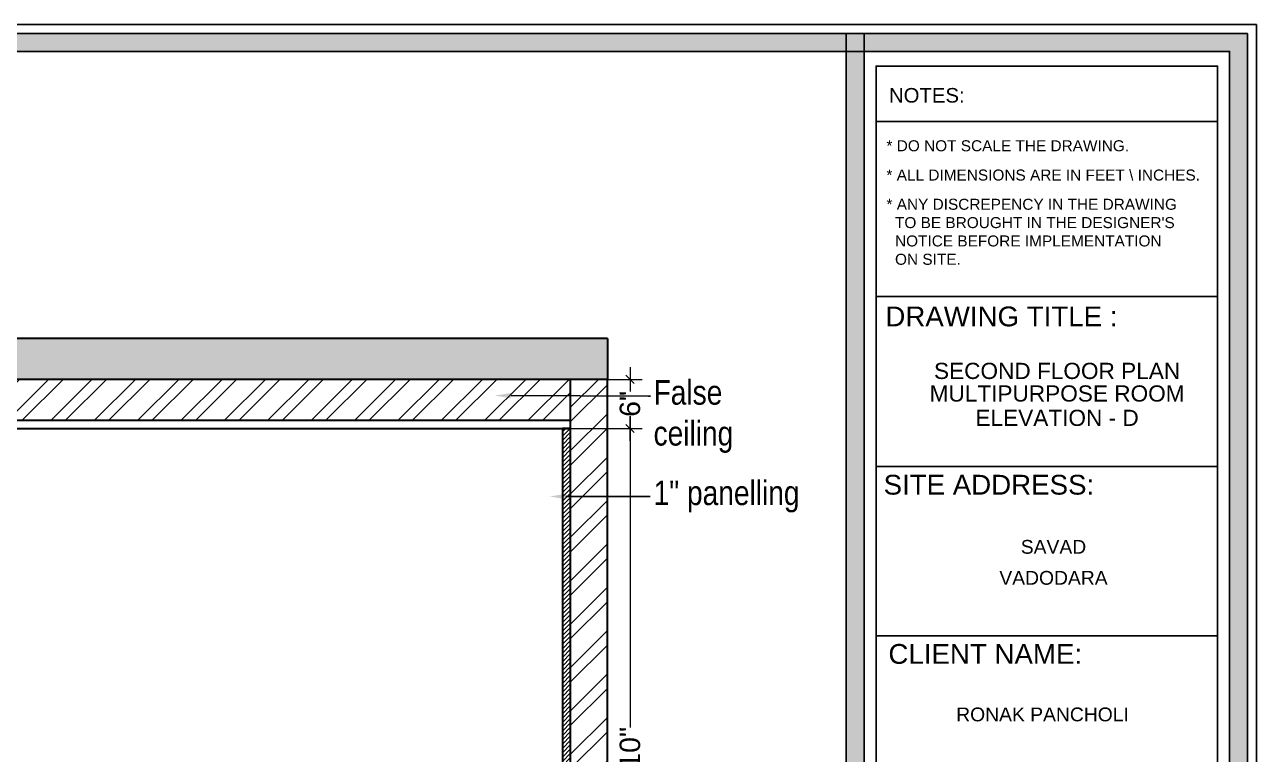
# Model space of a CAD drawing. Header units: millimetres. Extents: x 143362 to 145167, y -178521 to -176194.
# Drawn here: x 143963.9 to 144114.5, y -177199.4 to -177110.1 of the extents above; entities that cross this region are included whole.
import ezdxf
from ezdxf import colors
from ezdxf.entities.mleader import LeaderData, LeaderLine
from ezdxf.enums import TextEntityAlignment as Align
from ezdxf.math import Vec2, Vec3

# ---------------------------------------------------------------- set-up
doc = ezdxf.new("R2010")
doc.units = ezdxf.units.MM
doc.header["$MEASUREMENT"] = 0
doc.header["$PDMODE"] = 2
doc.layers.get('Defpoints').update_dxf_attribs({"color": 220})
for name, color, linetype, lineweight in [('FURNITURE', 32, 'Continuous', 9), ('FURNITURE-1', 252, 'Continuous', 13), ('GF FALSE CEILING', 6, 'Continuous', 35), ('NAME PLATE', 7, 'Continuous', 25), ('SECTION ( SLAB PLine )', 104, 'Continuous', 30), ('Text', 7, 'Continuous', 15), ('text1', 1, 'Continuous', 15), ('W-HATCH', 8, 'Continuous', 5), ('wall', 7, 'Continuous', 30)]:
    doc.layers.add(name, color=color, linetype=linetype, lineweight=lineweight)
doc.styles.add('Aerial', font='arial.ttf')
doc.styles.add('Arial', font='arial.ttf')
doc.styles.add('style4', font='ARIALN.TTF')
doc.dimstyles.new('Cn_BT_9 ( BOLD )', dxfattribs={"dimtxt": 2.5, "dimasz": 1, "dimexe": 1.5, "dimexo": 0, "dimgap": 0.09, "dimtad": 0, "dimdec": 0, "dimzin": 3, "dimdsep": 46, "dimlunit": 4, "dimtxsty": 'Aerial', "dimblk": 'OBLIQUE', "dimcen": 0.09, "dimdle": 1.5, "dimclrd": 1, "dimclre": 1, "dimclrt": 5, "dimadec": 0, "dimazin": 0, "dimtfac": 0.75, "dimtdec": 0, "dimtofl": 0, "dimtmove": 0, "dimatfit": 3, "dimldrblk": 'OBLIQUE', "dimfxl": 0, "dimtolj": 1, "dimtzin": 0, "dimlwd": 15, "dimlwe": 15, "dimarcsym": 0})

# ---------------------------------------------------------------- blocks, each defined once
blk = doc.blocks.new('LAYOUT FILE')
at = {"layer": 'NAME PLATE', "true_color": 0xd39e00}
h = blk.add_hatch(color=42, dxfattribs=at)
h.paths.add_polyline_path([(3346889.83, -513806.18), (3346889.83, -514260.7), (3347535.56, -514260.7), (3347535.56, -513806.18)])
h.paths.add_polyline_path([(3346894.36, -513810.71), (3347531.03, -513810.71), (3347531.03, -514256.17), (3346894.36, -514256.17)], flags=16)
blk.add_hatch(color=42, dxfattribs=at).paths.add_polyline_path([(3347433.6, -514256.17), (3347438.13, -514256.17), (3347438.13, -513806.18), (3347433.6, -513806.18)])
at = {"layer": 'NAME PLATE', "color": 42, "true_color": 0xd39e00}
for p, q in [((3347527.96, -513828.55), (3347441.2, -513828.55)), ((3347527.96, -513872.99), (3347441.2, -513872.99)), ((3347527.96, -513916.26), (3347441.2, -513916.26)), ((3347527.96, -513959.27), (3347441.2, -513959.27))]:
    blk.add_line(p, q, dxfattribs=at)
for points in [[(3346887.56, -513803.91), (3347537.83, -513803.91), (3347537.83, -514262.96), (3346887.56, -514262.96)], [(3346889.83, -513806.18), (3347535.56, -513806.18), (3347535.56, -514260.7), (3346889.83, -514260.7)], [(3347433.6, -514256.17), (3347433.6, -513806.18), (3347438.13, -513806.18), (3347438.13, -514256.17)], [(3346894.36, -513810.71), (3347531.03, -513810.71), (3347531.03, -514256.17), (3346894.36, -514256.17)], [(3347441.2, -514252.44), (3347441.2, -513814.44), (3347527.96, -513814.44), (3347527.96, -514252.44)]]:
    blk.add_lwpolyline(points, close=True, dxfattribs=at)
at = {"layer": 'NAME PLATE', "style": 'Arial'}
for s, height, p in [('NOTES:', 3.699, (3347454.07, -513823.73)), ('DRAWING TITLE : ', 5.0338, (3347474.01, -513880.61)), ('SITE ADDRESS:', 5.0338, (3347469.85, -513923.39)), ('CLIENT NAME:', 5.0338, (3347468.93, -513966.4))]:
    blk.add_text(s, height=height, dxfattribs=at).set_placement(p, align=Align.CENTER)
at = {"layer": 'NAME PLATE', "char_height": 2.7974, "width": 108.0765, "attachment_point": 1, "style": 'Arial'}
for s, insert in [('* DO NOT SCALE THE DRAWING.', (3347443.82, -513833.31, 0)), ('* ALL DIMENSIONS ARE IN FEET \\\\ INCHES.', (3347443.82, -513840.75, 0)), ("* ANY DISCREPENCY IN THE DRAWING \\P  TO BE BROUGHT IN THE DESIGNER'S\\P  NOTICE BEFORE IMPLEMENTATION \\P  ON SITE.", (3347443.82, -513848.18, 0))]:
    blk.add_mtext(s, dxfattribs=dict(at, insert=insert))
blk = doc.blocks.new('_Oblique')
at = {"layer": 'wall', "color": 0, "lineweight": -2}
blk.add_line((-0.5, -0.5), (0.5, 0.5), dxfattribs=at)
blk = doc.blocks.new('*D226')
at = {"layer": 'Defpoints', "color": 0, "ltscale": 10, "transparency": 16777216}
for p in [(144030.68, -177159.5), (144037.95, -177159.5), (144030.68, -177241.38)]:
    blk.add_point(p, dxfattribs=at)
at = {"layer": 'FURNITURE', "color": 1, "lineweight": 15, "ltscale": 10, "transparency": 16777216}
for p, q in [((144037.95, -177158), (144037.95, -177196.05)), ((144030.68, -177159.5), (144039.45, -177159.5)), ((144037.95, -177242.88), (144037.95, -177204.83)), ((144030.68, -177241.38), (144039.45, -177241.38))]:
    blk.add_line(p, q, dxfattribs=at)
for p, rotation in [((144037.95, -177159.5), 90), ((144037.95, -177241.38), 270)]:
    blk.add_blockref('_Oblique', p, dxfattribs=dict(at, rotation=rotation))
at = {"layer": 'FURNITURE', "color": 5, "ltscale": 10, "transparency": 16777216, "insert": (144037.95, -177200.44), "char_height": 2.5, "attachment_point": 5, "rotation": 90, "style": 'Aerial'}
blk.add_mtext('\\A1;6\'-10"', dxfattribs=at)
blk = doc.blocks.new('*D227')
at = {"layer": 'Defpoints', "color": 0, "ltscale": 10, "transparency": 16777216}
for p in [(144030.68, -177153.5), (144037.95, -177153.5), (144030.68, -177159.5)]:
    blk.add_point(p, dxfattribs=at)
at = {"layer": 'FURNITURE', "color": 1, "lineweight": 15, "ltscale": 10, "transparency": 16777216}
for p, q in [((144037.95, -177152), (144037.95, -177154.97)), ((144030.68, -177153.5), (144039.45, -177153.5)), ((144037.95, -177161), (144037.95, -177158.03)), ((144030.68, -177159.5), (144039.45, -177159.5))]:
    blk.add_line(p, q, dxfattribs=at)
for p, rotation in [((144037.95, -177153.5), 90), ((144037.95, -177159.5), 270)]:
    blk.add_blockref('_Oblique', p, dxfattribs=dict(at, rotation=rotation))
at = {"layer": 'FURNITURE', "color": 5, "ltscale": 10, "transparency": 16777216, "insert": (144037.95, -177156.5), "char_height": 2.5, "attachment_point": 5, "rotation": 90, "style": 'Aerial'}
blk.add_mtext('\\A1;6"', dxfattribs=at)

msp = doc.modelspace()

# ---------------------------------------------------------------- hatches: boundary and pattern name
at = {"layer": 'FURNITURE', "lineweight": 25, "true_color": 0x636466}
h = msp.add_hatch(dxfattribs=at)
h.set_pattern_fill('AR-CONC', color=251)
h.set_pattern_definition([(50, (0, 0), (7.17260183, -0.62752135), [0.75, -8.25]), (355, (0, 0), (-1.38751334, 7.52192134), [0.6, -6.6]), (100.4514445, (0.598, -0.052), (5.78508847, 6.8943999), [0.63740192, -7.01142112]), (46.1842, (0, 2), (10.6724133, -1.6551928), [1.125, -12.375]), (96.6356355, (0.889, 1.862), (9.34661946, 9.741186), [0.9561034, -10.5171376]), (351.184164, (0, 2), (9.34661945, 9.741186), [0.9, -9.9]), (21, (1, 1.5), (5.96907052, -4.0261889), [0.75, -8.25]), (326, (1, 1.5), (2.43315332, 7.25150045), [0.6, -6.6]), (71.4514447, (1.4974, 1.1645), (8.40222377, 3.22531153), [0.6374019, -7.01142112]), (37.5, (0, 0), (0.121598553, 3.328938538), [0, -6.52, 0, -6.7, 0, -6.625]), (7.5, (0, 0), (2.630695374, 3.94411712), [0, -3.82, 0, -6.37, 0, -2.525]), (327.5, (-2.23, 0), (5.338224362, -0.225548717), [0, -2.5, 0, -7.8, 0, -10.35]), (317.5, (-3.23, 0), (5.83186169, 1.00104982), [0, -3.25, 0, -5.18, 0, -7.35])])
h.paths.add_polyline_path([(144035.18, -177148.5), (143807.68, -177148.5), (143807.68, -177153.5), (144035.18, -177153.5)])
at = {"layer": 'FURNITURE', "lineweight": 25, "transparency": 33554534}
h = msp.add_hatch(dxfattribs=at)
h.set_pattern_fill('ANSI31', color=256, scale=3)
h.set_pattern_definition([(45, (-824.771, -354.8451), (-0.26516504294, 0.26516504294), [])])
h.paths.add_polyline_path([(144029.68, -177241.38), (144030.68, -177241.38), (144030.68, -177159.5), (144029.68, -177159.5)])
at = {"layer": 'FURNITURE-1', "lineweight": 0, "transparency": 33554572}
h = msp.add_hatch(dxfattribs=at)
h.set_pattern_fill('ANSI32', color=6, scale=10)
h.set_pattern_definition([(45, (9380.5847, 6251.4396), (-2.65165043, 2.65165043), []), (45, (9382.3525, 6251.4396), (-2.65165043, 2.65165043), [])])
h.paths.add_polyline_path([(144030.68, -177153.5), (143816.68, -177153.5), (143816.68, -177158.5), (144030.68, -177158.5)])
at = {"layer": 'W-HATCH', "ltscale": 10}
h = msp.add_hatch(dxfattribs=at)
h.set_pattern_fill('ANSI32', color=256, scale=10, style=0)
h.set_pattern_definition([(45, (-569.035, -1066.01), (-2.65165043, 2.65165043), []), (45, (-567.2672, -1066.01), (-2.65165043, 2.65165043), [])])
h.paths.add_polyline_path([(143816.68, -177153.5), (143807.68, -177153.5), (143807.68, -177277.5), (143816.68, -177277.5)])
h.paths.add_polyline_path([(144035.18, -177153.5), (144030.68, -177153.5), (144030.68, -177277.5), (144035.18, -177277.5)])

# ---------------------------------------------------------------- linework, layer by layer
at = {"layer": 'FURNITURE', "lineweight": 30, "ltscale": 10}
msp.add_lwpolyline([(144029.68, -177241.38), (144030.68, -177241.38), (144030.68, -177159.5), (144029.68, -177159.5)], close=True, dxfattribs=at)
at = {"layer": 'GF FALSE CEILING', "lineweight": 30}
for p, q in [((143816.68, -177158.5), (144030.68, -177158.5)), ((143816.68, -177159.5), (144030.68, -177159.5))]:
    msp.add_line(p, q, dxfattribs=at)
at = {"layer": 'SECTION ( SLAB PLine )', "color": 1}
for p, q in [((144035.18, -177148.5), (143807.68, -177148.5)), ((144035.18, -177148.5), (144035.18, -177153.5)), ((144035.18, -177153.5), (143807.68, -177153.5))]:
    msp.add_line(p, q, dxfattribs=at)
at = {"layer": 'wall', "lineweight": 30}
for p, q in [((144030.68, -177277.5, -0.13), (144030.68, -177153.5, -0.13)), ((144035.18, -177277.5, -0.13), (144035.18, -177153.5, -0.13))]:
    msp.add_line(p, q, dxfattribs=at)

# ---------------------------------------------------------------- block references
at = {"layer": 'NAME PLATE', "lineweight": 0, "xscale": 0.4810355864688723, "yscale": 0.4810355864688723, "zscale": 0.4810355864688723}
msp.add_blockref('LAYOUT FILE', (-1466170.3, 70047.85, 0.13), dxfattribs=at)

# ---------------------------------------------------------------- texts
at = {"layer": 'NAME PLATE', "style": 'Arial'}
for s, height, p in [('SECOND FLOOR PLAN', 1.9785, (144090.16, -177153.45, 0.13)), ('MULTIPURPOSE ROOM', 1.9785, (144090.16, -177156.21, 0.13)), ('ELEVATION - D', 1.9785, (144090.16, -177159.19, 0.13)), (' SAVAD ', 1.689, (144089.72, -177174.82, 0.13)), ('VADODARA', 1.689, (144089.72, -177178.61, 0.13)), ('RONAK PANCHOLI    ', 1.6892, (144089.69, -177195.31, 0.13))]:
    msp.add_text(s, height=height, dxfattribs=at).set_placement(p, align=Align.CENTER)

# ---------------------------------------------------------------- dimensions: what is measured, and where the dimension line sits
at = {"layer": 'FURNITURE', "ltscale": 10}
for base, p1, p2, picture, middle in [((144037.95, -177153.5), (144030.68, -177159.5), (144030.68, -177153.5), '*D227', (144037.95, -177156.5)), ((144037.95, -177159.5), (144030.68, -177241.38), (144030.68, -177159.5), '*D226', (144037.95, -177200.44))]:
    dim = msp.add_linear_dim(base=base, p1=p1, p2=p2, angle=90, dimstyle='Cn_BT_9 ( BOLD )', override={"dimtmove": 1}, dxfattribs=at)
    dim.commit()
    dim.dimension.update_dxf_attribs({"geometry": picture, "text_midpoint": middle})

# ---------------------------------------------------------------- leaders
at = {"layer": 'Text', "color": 1, "lineweight": 0, "ltscale": 20}
ml = msp.add_multileader_mtext('Standard', dxfattribs=at)
ml.set_content('1" panelling', color=1, style='style4')
ml.set_leader_properties()
ml.build(insert=Vec2(0, 0))
ml.multileader.update_dxf_attribs({"dogleg_length": 2.02, "arrow_head_size": 2})
ctx = ml.context
ctx.base_point, ctx.char_height, ctx.arrow_head_size, ctx.landing_gap_size, ctx.plane_origin = Vec3(144040.43, -177167.82, -0.13), 3, 2, 0.4, Vec3(143978.2, -177167.82, -0.13)
notes = []
notes.append((ctx, [(0, (1, 1, 0), (144038.41, -177167.82, -0.13), (1, 0), 2.02, [(0, [(144028.11, -177167.82, -0.13)], 0, [])])]))
ctx.mtext.insert = Vec3(144040.83, -177165.87, -0.13)
at = {"layer": 'text1', "lineweight": 25, "ltscale": 20}
ml = msp.add_multileader_mtext('Standard', dxfattribs=at)
ml.set_content('False \\Pceiling', color=1, style='style4')
ml.set_leader_properties()
ml.build(insert=Vec2(0, 0))
ml.multileader.update_dxf_attribs({"dogleg_length": 5.94, "arrow_head_size": 2})
ctx = ml.context
ctx.base_point, ctx.char_height, ctx.arrow_head_size, ctx.landing_gap_size, ctx.plane_origin = Vec3(144040.43, -177155.54, -0.13), 3, 2, 0.4, Vec3(144025.77, -177162.24, -0.13)
notes.append((ctx, [(0, (1, 1, 0), (144040.21, -177155.54, -0.13), (1, 0), 0.226, [(0, [(144021.42, -177155.48, -0.13)], 0, [])])]))
ctx.mtext.insert, ctx.mtext.width = Vec3(144040.83, -177153.59, -0.13), 31.0731
for ctx, leaders in notes:
    for number, flags, end, landing, length, lines in leaders:
        leader = LeaderData()
        leader.index, (leader.has_last_leader_line, leader.has_dogleg_vector, leader.attachment_direction) = number, flags
        leader.last_leader_point, leader.dogleg_vector, leader.dogleg_length = Vec3(end), Vec3(landing), length
        for number, points, colour, breaks in lines:
            line = LeaderLine()
            line.index, line.vertices, line.color, line.breaks = number, Vec3.list(points), colors.encode_raw_color(colour), breaks
            leader.lines.append(line)
        ctx.leaders.append(leader)

doc.saveas('drawing.dxf')
